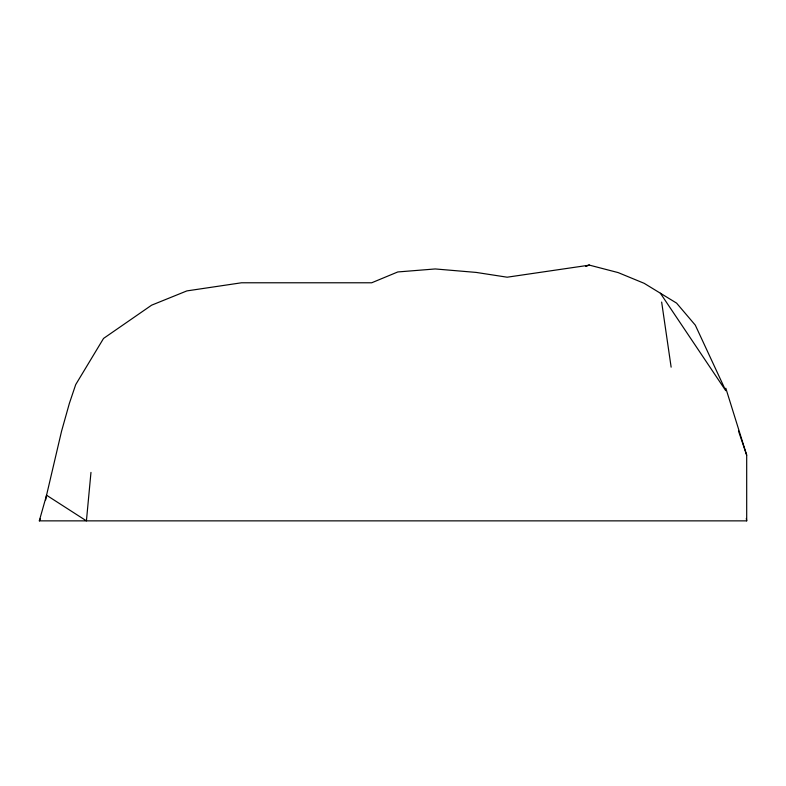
<?xml version="1.0" encoding="UTF-8"?>
<svg xmlns="http://www.w3.org/2000/svg" width="786" height="786" viewBox="0 0 786 786"><rect width="100%" height="100%" fill="white"/><g stroke="black" fill="none" stroke-linecap="round" stroke-linejoin="round"><path stroke-width="1.18" d="M90.97 472.406L86.421 520.863L46.551 495.219L61.544 431.249L69.374 403.385L75.702 384.609L103.546 338.432L151.6 305.184L186.871 290.908L241.489 282.783L371.69 282.783L397.785 271.956L435.238 268.95L476.169 272.418L507.157 277.203L589.441 265.137L618.16 272.595L644.156 283.314L676.579 303.111L695.305 325.149L725.733 390.662L660.368 293.217M45.686 499.886L46.551 495.219L39.3 520.863L746.7 520.863L746.69 455.182L725.812 388.205M39.398 520.863L40.391 518.622M585.884 266.041L589.441 265.137L585.845 266.041M738.516 431.052L746.69 455.182M746.297 518.455L746.69 520.863M661.655 302.07L671.136 367.16"/></g></svg>
